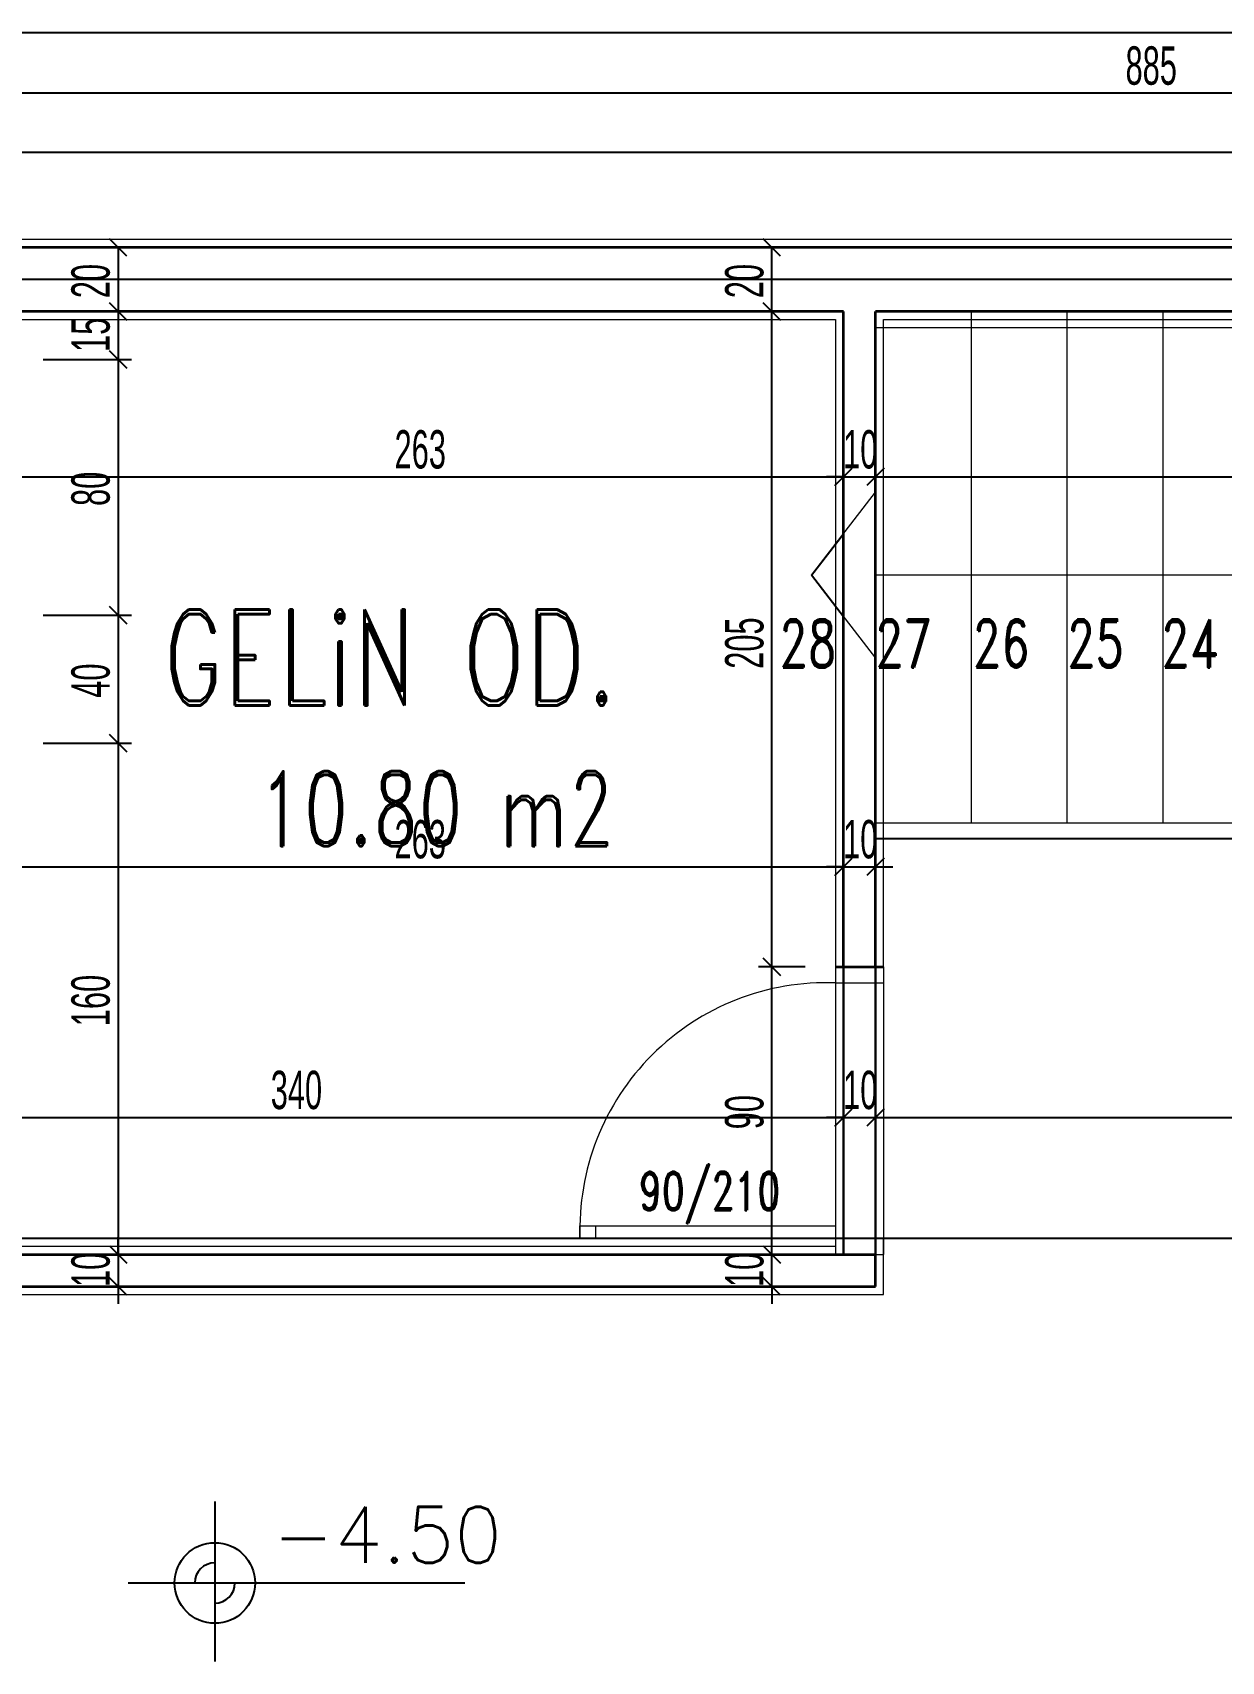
# Model space of a CAD drawing. Header units: inches. Extents: x -7543 to -822, y 102837 to 190349.
# Drawn here: x -836.538 to -836.5007, y 102836.9758 to 102837.0267 of the extents above; entities that cross this region are included whole.
import ezdxf
from ezdxf.enums import TextEntityAlignment as Align

# ---------------------------------------------------------------- set-up
doc = ezdxf.new("R2010")
doc.units = ezdxf.units.IN
doc.header["$MEASUREMENT"] = 0
doc.linetypes.add('__ZG_T_P__9', pattern=[22, 1, -10, 1, -10])
doc.linetypes.add('DASHDOTX2', pattern=[2, 1, -0.5, 0, -0.5])
doc.layers.get('Defpoints').update_dxf_attribs({"lineweight": 25})
for name, color, linetype, lineweight in [('AKS', 1, 'Continuous', 25), ('ICOL', 55, 'Continuous', 25), ('SIVA', 150, 'Continuous', 15), ('YAZI', 7, 'Continuous', 25)]:
    doc.layers.add(name, color=color, linetype=linetype, lineweight=lineweight)
for name, color, linetype, lineweight, true_color in [('DUVAR', 7, 'Continuous', 35, 0xfc4642), ('KAPI', 7, 'Continuous', 18, 0xffb360), ('MERDİVEN', 7, 'Continuous', 20, 0x16c244)]:
    doc.layers.add(name, color=color, linetype=linetype, lineweight=lineweight, true_color=true_color)
doc.styles.add('OLCU', font='tromand.shx', dxfattribs={"width": 0.6, "height": 12})
doc.styles.add('st1', font='romandtw.shx', dxfattribs={"width": 0.7, "height": 40})
doc.styles.add('ÖLÇÜ', font='simplex.shx')

msp = doc.modelspace()

# ---------------------------------------------------------------- linework, layer by layer
at = {"layer": 'AKS', "linetype": 'DASHDOTX2', "ltscale": 10}
for p, q in [((-836.3421897165874, 102837.0189935745), (-836.5440718610789, 102837.0189935745)), ((-836.3421897165874, 102836.9889930621), (-836.5445718610788, 102836.9889930621))]:
    msp.add_line(p, q, dxfattribs=at)
at = {"layer": 'Defpoints', "color": 6}
msp.add_line((-836.7258220511121, 102837.019993145), (-836.3683218783576, 102837.019993145), dxfattribs=at)
at = {"layer": 'Defpoints', "color": 3}
for p, q in [((-836.5125718591132, 102837.0179929091), (-836.5388218610785, 102837.0179930255)), ((-836.5125718591132, 102837.0110425556), (-836.5125718591132, 102837.0179929091)), ((-836.5135718630428, 102837.0097435124), (-836.5125718591132, 102837.0110425556)), ((-836.5125718591135, 102837.0084444692), (-836.5135718630428, 102837.0097435124)), ((-836.5125718591136, 102836.9974930621), (-836.5125718591135, 102837.0084444692)), ((-836.4723963648487, 102837.0014934503), (-836.5115718591132, 102837.0014934503)), ((-836.5115718591132, 102837.0014934503), (-836.5115718591132, 102836.9974930621)), ((-836.5125718591136, 102836.9884930621), (-836.5125718591136, 102836.9974930621)), ((-836.5115718591132, 102836.9974930621), (-836.5115718591135, 102836.9884930621)), ((-836.5445718610788, 102836.9884930621), (-836.5125718591136, 102836.9884930621)), ((-836.5115718591135, 102836.9884930621), (-836.5115718591132, 102836.9874930621)), ((-836.5115718591132, 102836.9874930621), (-836.5445718610786, 102836.9874930621))]:
    msp.add_line(p, q, dxfattribs=at)
at = {"layer": 'Defpoints'}
for p, q in [((-836.5125718591136, 102836.9974930621), (-836.5125718591136, 102836.9884930621)), ((-836.5115718591135, 102836.9884930621), (-836.5115718591135, 102836.9974930621))]:
    msp.add_line(p, q, dxfattribs=at)
at = {"layer": 'DUVAR'}
for p, q in [((-836.4650718610787, 102837.0199926984), (-836.5445718610786, 102837.019993051)), ((-836.5125718591132, 102837.0179929091), (-836.5388218610785, 102837.0179930255)), ((-836.5125718591132, 102836.9974930621), (-836.5125718591132, 102837.0179929091)), ((-836.4650718610787, 102837.0179926984), (-836.5115718591132, 102837.0179929046)), ((-836.5115718591132, 102836.9974930621), (-836.5115718591132, 102837.0179929046)), ((-836.5128218591133, 102836.9974930621), (-836.5113218591132, 102836.9974930621)), ((-836.5445718610786, 102836.9884930621), (-836.5115718591132, 102836.9884930621)), ((-836.5115718591132, 102836.9874930621), (-836.5115718591132, 102836.9884930621)), ((-836.5445718610786, 102836.9874930621), (-836.5115718591132, 102836.9874930621))]:
    msp.add_line(p, q, dxfattribs=at)
at = {"layer": 'ICOL'}
for p, q in [((-836.7397438610788, 102837.0267190144), (-836.3543998610787, 102837.0267190144)), ((-836.4586498610788, 102837.0248236738), (-836.5469938610787, 102837.0248236738)), ((-836.3533998610786, 102837.0229667101), (-836.7407438437996, 102837.0229667101)), ((-836.5350041964232, 102837.0197230152), (-836.5355441964232, 102837.0202630152)), ((-836.5145458625641, 102837.0197229126), (-836.5150858625641, 102837.0202629126)), ((-836.5352955990008, 102837.0199930152), (-836.5348541964231, 102837.0199930152)), ((-836.5352741964232, 102837.0199930152), (-836.5352741964232, 102837.0179930152)), ((-836.5145582311386, 102837.0199929126), (-836.515235862564, 102837.0199929126)), ((-836.5148158625641, 102837.0179929123), (-836.5148158625641, 102837.0199929126)), ((-836.5355441964232, 102837.0182630152), (-836.5350041964232, 102837.0177230152)), ((-836.5350041964232, 102837.0177230152), (-836.5355441964232, 102837.0182630152)), ((-836.5145458625641, 102837.0177229123), (-836.5150858625641, 102837.0182629123)), ((-836.5150858625641, 102837.0182629123), (-836.5145458625641, 102837.0177229123)), ((-836.5352956078731, 102837.0179930152), (-836.5348541964231, 102837.0179930152)), ((-836.5352956078731, 102837.0179930152), (-836.5348541964231, 102837.0179930152)), ((-836.5352741964232, 102837.0179930152), (-836.5352741964232, 102837.0164934503)), ((-836.5145039696524, 102837.0179929123), (-836.515235862564, 102837.0179929123)), ((-836.5145039696524, 102837.0179929123), (-836.515235862564, 102837.0179929123)), ((-836.5148158625641, 102836.9974930621), (-836.5148158625641, 102837.0179929123)), ((-836.5355441964232, 102837.0167634503), (-836.5350041964232, 102837.0162234503)), ((-836.5350041964232, 102837.0162234503), (-836.5355441964232, 102837.0167634503)), ((-836.5376218610786, 102837.0164934503), (-836.5348541964231, 102837.0164934503)), ((-836.5376218610786, 102837.0164934503), (-836.5348541964231, 102837.0164934503)), ((-836.5352741964232, 102837.0164934503), (-836.5352741964232, 102837.0084934503)), ((-836.5388218610785, 102837.0128183344), (-836.5125718591132, 102837.0128183344)), ((-836.5125718591132, 102837.0128183344), (-836.5131118591132, 102837.0128183344)), ((-836.5128418591132, 102837.0125483344), (-836.5123018591132, 102837.0130883344)), ((-836.5128418591132, 102837.0125483344), (-836.5123018591132, 102837.0130883344)), ((-836.5125718591132, 102837.0128183344), (-836.5115718591132, 102837.0128183344)), ((-836.5113018591132, 102837.0130883344), (-836.5118418591132, 102837.0125483344)), ((-836.5113018591132, 102837.0130883344), (-836.5118418591132, 102837.0125483344)), ((-836.5115718591132, 102837.0128183344), (-836.5110318591132, 102837.0128183344)), ((-836.5115718591132, 102837.0128183344), (-836.4310718610786, 102837.0128183344)), ((-836.5125718591132, 102837.0120762306), (-836.5125718591132, 102837.0123983344)), ((-836.5125718591132, 102837.0120762306), (-836.5125718591132, 102837.0123983344)), ((-836.5115718591132, 102837.0121723192), (-836.5115718591132, 102837.0123983344)), ((-836.5115718591132, 102837.0121723192), (-836.5115718591132, 102837.0123983344)), ((-836.5355441964232, 102837.0087634503), (-836.5350041964232, 102837.0082234503)), ((-836.5350041964232, 102837.0082234503), (-836.5355441964232, 102837.0087634503)), ((-836.5376218610786, 102837.0084934503), (-836.5348541964231, 102837.0084934503)), ((-836.5376218610786, 102837.0084934503), (-836.5348541964231, 102837.0084934503)), ((-836.5352741964232, 102837.0084934503), (-836.5352741964232, 102837.0044934503)), ((-836.5376218610786, 102837.0044934503), (-836.5348541964231, 102837.0044934503)), ((-836.5376218610786, 102837.0044934503), (-836.5348541964231, 102837.0044934503)), ((-836.5355441964232, 102837.0047634503), (-836.5350041964232, 102837.0042234503)), ((-836.5350041964232, 102837.0042234503), (-836.5355441964232, 102837.0047634503)), ((-836.5352741964232, 102837.0044934503), (-836.5352741964232, 102836.9884930621)), ((-836.5125718591132, 102837.0012795279), (-836.5125718591132, 102837.0010425552)), ((-836.5125718591132, 102837.0012795279), (-836.5125718591132, 102837.0010425552)), ((-836.5115718591132, 102837.0013107145), (-836.5115718591132, 102837.0010425552)), ((-836.5388218610785, 102837.0006225552), (-836.5125718591132, 102837.0006225552)), ((-836.5125718591132, 102837.0006225552), (-836.5131118591132, 102837.0006225552)), ((-836.5128418591132, 102837.0003525552), (-836.5123018591132, 102837.0008925552)), ((-836.5128418591132, 102837.0003525552), (-836.5123018591132, 102837.0008925552)), ((-836.5125718591132, 102837.0006225552), (-836.5115718591132, 102837.0006225552)), ((-836.5113018591132, 102837.0008925552), (-836.5118418591132, 102837.0003525552)), ((-836.5115718591132, 102837.0006225552), (-836.5110318591132, 102837.0006225552)), ((-836.5137718591133, 102836.9974930621), (-836.515235862564, 102836.9974930621)), ((-836.5137718591133, 102836.9974930621), (-836.515235862564, 102836.9974930621)), ((-836.5145458625641, 102836.9972230621), (-836.5150858625641, 102836.9977630621)), ((-836.5150858625641, 102836.9977630621), (-836.5145458625641, 102836.9972230621)), ((-836.5148158625641, 102836.9884930621), (-836.5148158625641, 102836.9974930621)), ((-836.5125718591132, 102836.9962930621), (-836.5125718591132, 102836.9923586862)), ((-836.5125718591132, 102836.9962930621), (-836.5125718591132, 102836.9923586862)), ((-836.5465718610786, 102836.9927786862), (-836.5125718591132, 102836.9927786862)), ((-836.5125718591132, 102836.9927786862), (-836.5131118591132, 102836.9927786862)), ((-836.5128418591132, 102836.9925086862), (-836.5123018591132, 102836.9930486862)), ((-836.5128418591132, 102836.9925086862), (-836.5123018591132, 102836.9930486862)), ((-836.5125718591132, 102836.9927786862), (-836.5115718591132, 102836.9927786862)), ((-836.5113018591132, 102836.9930486862), (-836.5118418591132, 102836.9925086862)), ((-836.5113018591132, 102836.9930486862), (-836.5118418591132, 102836.9925086862)), ((-836.5115718591132, 102836.9896930621), (-836.5115718591132, 102836.9931986862)), ((-836.5115718591132, 102836.9896930621), (-836.5115718591132, 102836.9931986862)), ((-836.5115718591132, 102836.9927786862), (-836.5110318591132, 102836.9927786862)), ((-836.5115718591132, 102836.9927786862), (-836.4650718610787, 102836.9927786862)), ((-836.5355441964232, 102836.9887630621), (-836.5350041964232, 102836.9882230621)), ((-836.5355441964232, 102836.9887630621), (-836.5350041964232, 102836.9882230621)), ((-836.5352741964232, 102836.9884930621), (-836.5352741964232, 102836.9890330621)), ((-836.5150858625641, 102836.9887630621), (-836.5145458625641, 102836.9882230621)), ((-836.5150858625641, 102836.9887630621), (-836.5145458625641, 102836.9882230621)), ((-836.5148158625641, 102836.9884930621), (-836.5148158625641, 102836.9890330621)), ((-836.5359526632193, 102836.9884930621), (-836.5356941964232, 102836.9884930621)), ((-836.5359526632193, 102836.9884930621), (-836.5356941964232, 102836.9884930621)), ((-836.5352741964232, 102836.9884930621), (-836.5352741964232, 102836.9874930621)), ((-836.514441240673, 102836.9884930621), (-836.515235862564, 102836.9884930621)), ((-836.514441240673, 102836.9884930621), (-836.515235862564, 102836.9884930621)), ((-836.5148158625641, 102836.9874930621), (-836.5148158625641, 102836.9884930621)), ((-836.5350041964232, 102836.9872230621), (-836.5355441964232, 102836.9877630621)), ((-836.5145458625641, 102836.9872230621), (-836.5150858625641, 102836.9877630621)), ((-836.5359728816961, 102836.9874930621), (-836.5356941964232, 102836.9874930621)), ((-836.5352741964232, 102836.9874930621), (-836.5352741964232, 102836.9869530621)), ((-836.5142385374818, 102836.9874930621), (-836.515235862564, 102836.9874930621)), ((-836.5148158625641, 102836.9874930621), (-836.5148158625641, 102836.9869530621)), ((-836.5322472269493, 102836.9807666565), (-836.5322472269493, 102836.9757648483)), ((-836.5349598773184, 102836.9782196919), (-836.524427524942, 102836.9782196919))]:
    msp.add_line(p, q, dxfattribs=at)
msp.add_circle((-836.5322472269493, 102836.9782196919), 0.00126, dxfattribs=at)
for radius, start, end in [(0.0006300000000032015, 90, 180), (0.0006299999999959255, 270, 0)]:
    msp.add_arc((-836.5322472269493, 102836.9782196919), radius, start, end, dxfattribs=at)
at = {"layer": 'KAPI'}
for p, q in [((-836.5128218591133, 102836.9974930621), (-836.5128218591133, 102836.9969930621)), ((-836.5113218591132, 102836.9974930621), (-836.5113218591132, 102836.9969930621)), ((-836.5128218591133, 102836.9969930621), (-836.5113218591132, 102836.9969930621)), ((-836.5128218591135, 102836.9969930621), (-836.5128218591133, 102836.9893930621)), ((-836.5113218591132, 102836.9969930621), (-836.5113218591132, 102836.9889930621)), ((-836.5208218591132, 102836.9889930621), (-836.5208218591132, 102836.9893930621)), ((-836.5208218591132, 102836.9893930621), (-836.5128218591133, 102836.9893930621)), ((-836.5203218591132, 102836.9889930621), (-836.5203218591132, 102836.9893930621)), ((-836.5128218591133, 102836.9893930621), (-836.5128218591133, 102836.9884930621)), ((-836.5128218591133, 102836.9889930621), (-836.5208218591132, 102836.9889930621)), ((-836.5113218591132, 102836.9889930621), (-836.5128218591133, 102836.9889930621)), ((-836.5113218591132, 102836.9884930621), (-836.5113218591132, 102836.9889930621)), ((-836.5113218591132, 102836.9889930621), (-836.5113218591132, 102836.9884930621))]:
    msp.add_line(p, q, dxfattribs=at)
msp.add_arc((-836.5131056394828, 102836.9892768425), 0.007721436180078371, 87.8937752473482, 182.1062249112925, dxfattribs=at)
at = {"layer": 'MERDİVEN', "linetype": '__ZG_T_P__9', "lineweight": 15}
for p, q in [((-836.5115718630427, 102837.0179935745), (-836.4819227160039, 102837.0179935745)), ((-836.5085718630428, 102837.0019934503), (-836.5085718630428, 102837.0179935745)), ((-836.5055718630427, 102837.0019934503), (-836.5055718630427, 102837.0179935745)), ((-836.5025718630427, 102837.0019934503), (-836.5025718630427, 102837.0179935745)), ((-836.5115718630427, 102837.0174935745), (-836.4816340408693, 102837.0174935745)), ((-836.4755718630428, 102837.0097435124), (-836.5115718630427, 102837.0097435124)), ((-836.5115718630427, 102837.0019934503), (-836.4726850399833, 102837.0019934503)), ((-836.5115718630427, 102837.0014934503), (-836.4723963648487, 102837.0014934503))]:
    msp.add_line(p, q, dxfattribs=at)
at = {"layer": 'MERDİVEN', "linetype": 'ByBlock', "lineweight": 15}
for p, q in [((-836.5135718630428, 102837.0097435124), (-836.5115718630427, 102837.0123415886)), ((-836.5115718630427, 102837.0071454362), (-836.5115718630427, 102837.0123415886)), ((-836.5135718630428, 102837.0097435124), (-836.5115718630427, 102837.0071454362))]:
    msp.add_line(p, q, dxfattribs=at)
at = {"layer": 'SIVA'}
for p, q in [((-836.4598718788232, 102837.0202426753), (-836.5448218610787, 102837.0202430521)), ((-836.5385718610786, 102837.0177430244), (-836.5128218591133, 102837.0177429102)), ((-836.5128218591133, 102837.0177429102), (-836.5128218591133, 102836.9974930621)), ((-836.5113218591132, 102836.9974930621), (-836.5113218591132, 102837.0177429035)), ((-836.5113218591132, 102837.0177429035), (-836.4653218610787, 102837.0177426995)), ((-836.5128218591133, 102836.9887430621), (-836.5443218610787, 102836.9887430621)), ((-836.5128218591133, 102836.9887430621), (-836.5128218591133, 102836.9884930621)), ((-836.5115718591132, 102836.9884930621), (-836.5113218591132, 102836.9884930621)), ((-836.5113218591132, 102836.9872430621), (-836.5113218591132, 102836.9884930621)), ((-836.5448218610787, 102836.9872430621), (-836.5113218591132, 102836.9872430621))]:
    msp.add_line(p, q, dxfattribs=at)

# ---------------------------------------------------------------- texts
at = {"layer": 'ICOL', "style": 'OLCU', "width": 0.6}
for s, p in [('885', (-836.5037475753645, 102837.0250876737)), ('263', (-836.5266225743817, 102837.0130823344)), ('10', (-836.5125861448275, 102837.0130823344)), ('263', (-836.5266225743817, 102837.0008865552)), ('10', (-836.5125861448275, 102837.0008865552)), ('340', (-836.5304975743816, 102836.9930426862)), ('10', (-836.5125861448275, 102836.9930426862))]:
    msp.add_text(s, height=0.0012, dxfattribs=at).set_placement(p)
for s, p in [('20', (-836.5355381964232, 102837.0184101581)), ('20', (-836.5150798625641, 102837.0184100553)), ('15', (-836.5355381964232, 102837.016728947)), ('80', (-836.5355381964232, 102837.0119105931)), ('205', (-836.5150798625641, 102837.0068172729)), ('40', (-836.5355381964232, 102837.0059105931)), ('160', (-836.5355381964232, 102836.9956361133)), ('90', (-836.5150798625641, 102836.992410205)), ('10', (-836.5355381964232, 102836.9874787764)), ('10', (-836.5150798625641, 102836.9874787764))]:
    msp.add_text(s, height=0.0012, rotation=90, dxfattribs=at).set_placement(p)
at = {"layer": 'ICOL', "style": 'ÖLÇÜ'}
msp.add_attdef('-4.50', text='%%p0.00', height=0.00175, dxfattribs=at).set_placement((-836.5268559507123, 102836.9788518548), align=Align.CENTER)
at = {"layer": 'KAPI', "style": 'st1', "width": 0.7}
msp.add_text('90/210', height=0.0012, dxfattribs=at).set_placement((-836.5189802637587, 102836.9898765656))
at = {"layer": 'YAZI', "style": 'st1', "width": 0.7}
for s, height, p in [('GELiN OD.', 0.003, (-836.5338675824789, 102837.0056687903)), ('28', 0.0015, (-836.5145935314063, 102837.00686188)), ('27', 0.0015, (-836.5115935314062, 102837.00686188)), ('26', 0.0015, (-836.5085435314062, 102837.00686188)), ('25', 0.0015, (-836.5055935314062, 102837.00686188)), ('24', 0.0015, (-836.5026435314062, 102837.00686188)), ('10.80 m2', 0.00234375, (-836.5308790644273, 102837.0012695647))]:
    msp.add_text(s, height=height, dxfattribs=at).set_placement(p)

doc.saveas('drawing.dxf')
